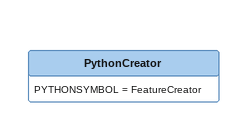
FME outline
PythonCreator
    PYTHONSYMBOL = FeatureCreator
